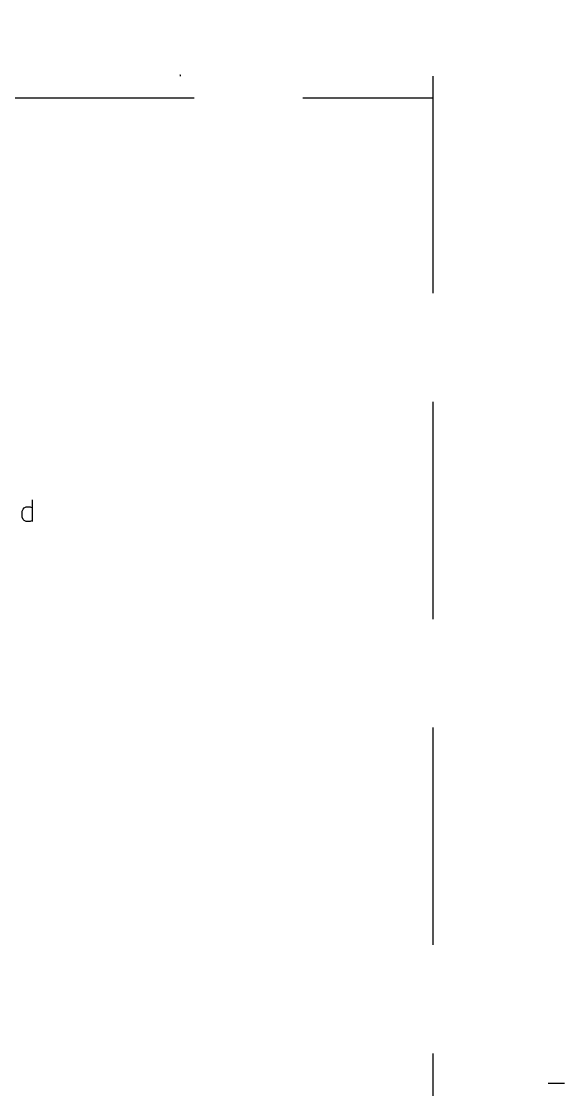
# Model space of a CAD drawing. Extents: x 0.4 to 16.1, y -11.3 to -0.4.
# Drawn here: x 10.852 to 12.103, y -5.833 to -3.374 of the extents above; entities that cross this region are included whole.
import ezdxf

# ---------------------------------------------------------------- set-up
doc = ezdxf.new("R2010")
doc.units = 0
doc.header["$MEASUREMENT"] = 0
doc.linetypes.add('DASHED', pattern=[0.75, 0.5, -0.25])
doc.layers.add('BLUE3', color=171, linetype='CONTINUOUS')
doc.layers.add('CYAN2', color=4, linetype='CONTINUOUS')

msp = doc.modelspace()

# ---------------------------------------------------------------- linework, layer by layer
at = {"layer": 'BLUE3', "linetype": 'DASHED'}
for p, q in [((11.8, -10), (11.8, -0.45)), ((11.218, -3.498), (11.217, -3.498)), ((11.218, -3.5), (11.218, -3.498)), ((7, -3.55), (11.8, -3.55))]:
    msp.add_line(p, q, dxfattribs=at)
at = {"layer": 'BLUE3', "linetype": 'CONTINUOUS'}
msp.add_line((12.065, -5.81832), (12.1031, -5.81832), dxfattribs=at)
at = {"layer": 'CYAN2', "linetype": 'CONTINUOUS'}
for p, q in [((10.8769, -4.5253), (10.8769, -4.4753)), ((10.8531, -4.50149), (10.8555, -4.49673)), ((10.8555, -4.49673), (10.8579, -4.49435)), ((10.8579, -4.49435), (10.8626, -4.49197)), ((10.8626, -4.49197), (10.8722, -4.49197)), ((10.8722, -4.49197), (10.8769, -4.49435)), ((10.8531, -4.51578), (10.8531, -4.50149)), ((10.8555, -4.52054), (10.8531, -4.51578)), ((10.8579, -4.52292), (10.8555, -4.52054)), ((10.8626, -4.5253), (10.8579, -4.52292)), ((10.8769, -4.52292), (10.8722, -4.5253)), ((10.8722, -4.5253), (10.8626, -4.5253))]:
    msp.add_line(p, q, dxfattribs=at)

doc.saveas('drawing.dxf')
